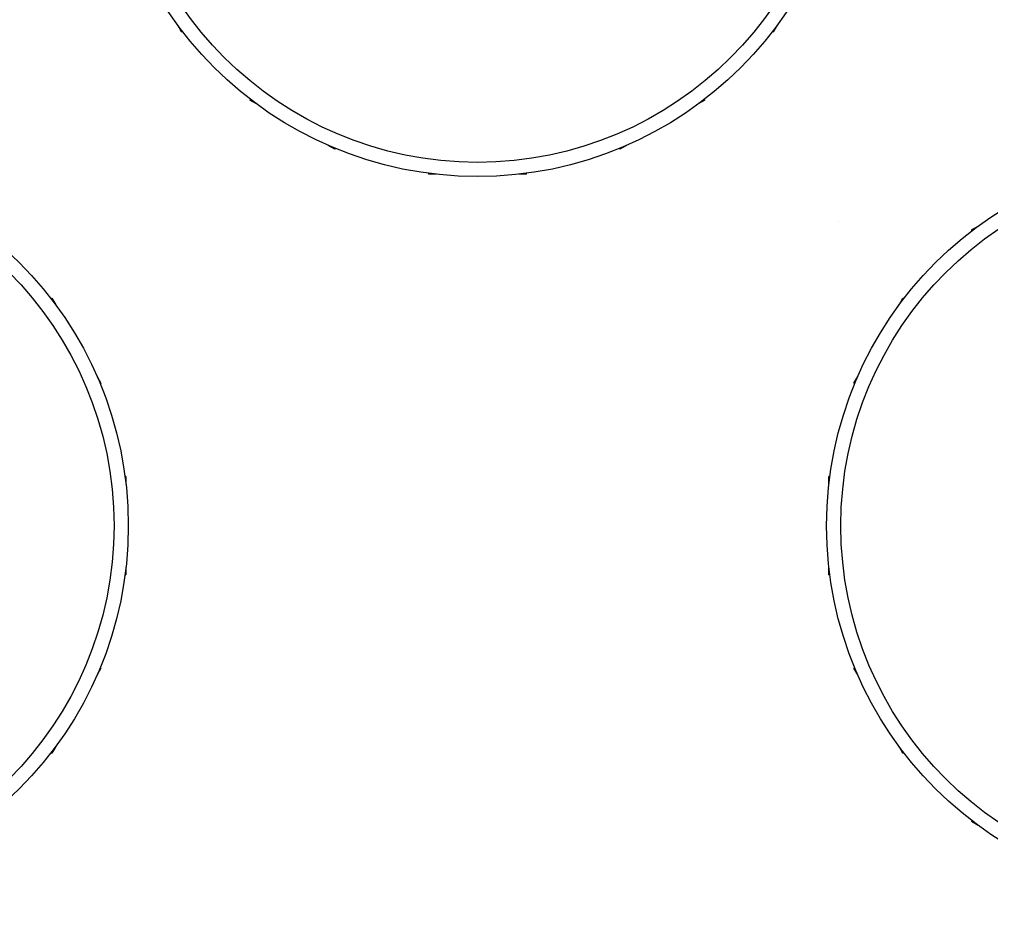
# Model space of a CAD drawing. Header units: inches. Extents: x 0.2 to 16.8, y 0.2 to 10.8.
# Drawn here: x 5.3176 to 5.7376, y 6.8018 to 7.195 of the extents above; entities that cross this region are included whole.
import ezdxf

# ---------------------------------------------------------------- set-up
doc = ezdxf.new("R2010")
doc.units = ezdxf.units.IN
doc.header["$MEASUREMENT"] = 0
doc.styles.add('SLDTEXTSTYLE0', font='TXT', dxfattribs={"width": 0.605})
doc.dimstyles.new('SLDDIMSTYLE0', dxfattribs={"dimtxt": 0.08, "dimasz": 0.1, "dimexe": 0, "dimexo": 0.0625, "dimgap": 0.02, "dimtad": 0, "dimtih": 1, "dimtoh": 1, "dimdec": 3, "dimzin": 12, "dimdsep": 46, "dimtxsty": 'SLDTEXTSTYLE0', "dimsah": 1, "dimcen": 0.09, "dimadec": 0, "dimazin": 0, "dimtfac": 1, "dimtdec": 3, "dimtofl": 0, "dimtmove": 0, "dimatfit": 3, "dimfxl": 1, "dimtolj": 1, "dimtzin": 12, "dimarcsym": 0})
doc.dimstyles.new('SLDDIMSTYLE2', dxfattribs={"dimtxt": 0.08, "dimasz": 0.1, "dimexe": 0, "dimexo": 0.0625, "dimgap": 0.02, "dimtad": 0, "dimtih": 1, "dimtoh": 1, "dimdec": 3, "dimzin": 4, "dimdsep": 46, "dimtxsty": 'SLDTEXTSTYLE0', "dimsah": 1, "dimcen": 0.09, "dimadec": 0, "dimazin": 0, "dimtfac": 1, "dimtdec": 3, "dimtofl": 0, "dimtmove": 0, "dimatfit": 3, "dimfxl": 1, "dimtolj": 1, "dimtzin": 12, "dimarcsym": 0})

# ---------------------------------------------------------------- blocks, each defined once
blk = doc.blocks.new('*D8')
at = {"color": 7, "linetype": 'Continuous', "lineweight": 0}
for p, q in [((2.73416, 7.072), (2.73416, 5.71527)), ((8.60916, 7.072), (8.60916, 5.71527)), ((5.44873, 5.89798), (5.44873, 5.77527)), ((5.44873, 5.89798), (5.50366, 5.89798)), ((5.8946, 5.89798), (5.83966, 5.89798)), ((5.8946, 5.89798), (5.8946, 5.77527)), ((2.73416, 5.77527), (5.34961, 5.77527)), ((5.44873, 5.77527), (5.50366, 5.77527)), ((5.8946, 5.77527), (5.83966, 5.77527)), ((8.60916, 5.77527), (5.99372, 5.77527))]:
    blk.add_line(p, q, dxfattribs=at)
for points in [[(2.73416, 5.77527), (2.83416, 5.74527), (2.83416, 5.80527)], [(8.60916, 5.77527), (8.50916, 5.80527), (8.50916, 5.74527)]]:
    blk.add_solid(points, dxfattribs=at)
at = {"color": 7, "linetype": 'Continuous', "lineweight": 0, "char_height": 0.08, "attachment_point": 1, "style": 'SLDTEXTSTYLE0'}
for s, insert in [('{149.23}', (5.50366, 5.8784)), ('{5.875}', (5.5342, 5.75569))]:
    blk.add_mtext(s, dxfattribs=dict(at, insert=insert))
blk = doc.blocks.new('*D9')
at = {"color": 7, "linetype": 'Continuous', "lineweight": 0}
for p, q in [((3.04666, 7.072), (3.04666, 6.06259)), ((8.29666, 6.88464), (8.29666, 6.06259)), ((5.44873, 6.2453), (5.44873, 6.12259)), ((5.44873, 6.2453), (5.50366, 6.2453)), ((5.8946, 6.2453), (5.83966, 6.2453)), ((5.8946, 6.2453), (5.8946, 6.12259)), ((3.04666, 6.12259), (5.34961, 6.12259)), ((5.44873, 6.12259), (5.50366, 6.12259)), ((5.8946, 6.12259), (5.83966, 6.12259)), ((8.29666, 6.12259), (5.99372, 6.12259))]:
    blk.add_line(p, q, dxfattribs=at)
for points in [[(3.04666, 6.12259), (3.14666, 6.09259), (3.14666, 6.15259)], [(8.29666, 6.12259), (8.19666, 6.15259), (8.19666, 6.09259)]]:
    blk.add_solid(points, dxfattribs=at)
at = {"color": 7, "linetype": 'Continuous', "lineweight": 0, "char_height": 0.08, "attachment_point": 1, "style": 'SLDTEXTSTYLE0'}
for s, insert in [('{133.35}', (5.50366, 6.22572)), ('{5.250}', (5.5342, 6.10301))]:
    blk.add_mtext(s, dxfattribs=dict(at, insert=insert))
blk = doc.blocks.new('*D10')
at = {"color": 7, "linetype": 'Continuous', "lineweight": 0}
for p, q in [((5.44873, 8.52846), (5.44873, 8.40575)), ((5.44873, 8.52846), (5.50366, 8.52846)), ((5.8946, 8.52846), (5.83966, 8.52846)), ((5.8946, 8.52846), (5.8946, 8.40575)), ((3.63666, 7.192), (3.63666, 8.46575)), ((7.70666, 7.192), (7.70666, 8.46575)), ((3.63666, 8.40575), (5.34961, 8.40575)), ((5.44873, 8.40575), (5.50366, 8.40575)), ((5.8946, 8.40575), (5.83966, 8.40575)), ((7.70666, 8.40575), (5.99372, 8.40575))]:
    blk.add_line(p, q, dxfattribs=at)
for points in [[(3.63666, 8.40575), (3.73666, 8.37575), (3.73666, 8.43575)], [(7.70666, 8.40575), (7.60666, 8.43575), (7.60666, 8.37575)]]:
    blk.add_solid(points, dxfattribs=at)
at = {"color": 7, "linetype": 'Continuous', "lineweight": 0, "char_height": 0.08, "attachment_point": 1, "style": 'SLDTEXTSTYLE0'}
for s, insert in [('{103.38}', (5.50366, 8.50888)), ('{4.070}', (5.5342, 8.38617))]:
    blk.add_mtext(s, dxfattribs=dict(at, insert=insert))

msp = doc.modelspace()

# ---------------------------------------------------------------- linework, layer by layer
at = {"color": 7, "linetype": 'Continuous', "lineweight": 15}
for p, q in [((5.3877, 7.18963), (5.38606, 7.19249)), ((5.64527, 7.19249), (5.64362, 7.18963)), ((5.3877, 7.18963), (5.38806, 7.18982)), ((5.64326, 7.18982), (5.64362, 7.18963)), ((5.41748, 7.1604), (5.41729, 7.16005)), ((5.42015, 7.1584), (5.41729, 7.16005)), ((5.61403, 7.16005), (5.61118, 7.1584)), ((5.61403, 7.16005), (5.61384, 7.1604)), ((5.45403, 7.13883), (5.45118, 7.14048)), ((5.58015, 7.14048), (5.57729, 7.13883)), ((5.45403, 7.13883), (5.45425, 7.13918)), ((5.57708, 7.13918), (5.57729, 7.13883)), ((5.49443, 7.12841), (5.49445, 7.128)), ((5.49775, 7.128), (5.49445, 7.128)), ((5.53688, 7.128), (5.53358, 7.128)), ((5.53688, 7.128), (5.53689, 7.12841)), ((5.72929, 7.10396), (5.73215, 7.10561)), ((5.72929, 7.10396), (5.72948, 7.1036)), ((5.33162, 7.07437), (5.33126, 7.07418)), ((5.33162, 7.07437), (5.33327, 7.07152)), ((5.69806, 7.07152), (5.6997, 7.07437)), ((5.70006, 7.07418), (5.6997, 7.07437)), ((5.35118, 7.04049), (5.35283, 7.03763)), ((5.67849, 7.03763), (5.68014, 7.04049)), ((5.35249, 7.03742), (5.35283, 7.03763)), ((5.67849, 7.03763), (5.67884, 7.03742)), ((5.36366, 6.99722), (5.36326, 6.99723)), ((5.36366, 6.99722), (5.36366, 6.99392)), ((5.66807, 6.99723), (5.66766, 6.99722)), ((5.66766, 6.99392), (5.66766, 6.99722)), ((5.36366, 6.95809), (5.36366, 6.95479)), ((5.66766, 6.95479), (5.66766, 6.95809)), ((5.36326, 6.95478), (5.36366, 6.95479)), ((5.66766, 6.95479), (5.66807, 6.95478)), ((5.35283, 6.91437), (5.35118, 6.91152)), ((5.35283, 6.91437), (5.35249, 6.91459)), ((5.67884, 6.91459), (5.67849, 6.91437)), ((5.68014, 6.91152), (5.67849, 6.91437)), ((5.33327, 6.88049), (5.33162, 6.87763)), ((5.6997, 6.87763), (5.69806, 6.88049)), ((5.33126, 6.87782), (5.33162, 6.87763)), ((5.6997, 6.87763), (5.70006, 6.87782)), ((5.72948, 6.8484), (5.72929, 6.84805)), ((5.73215, 6.8464), (5.72929, 6.84805))]:
    msp.add_line(p, q, dxfattribs=at)
for centre in [(5.51566, 7.288), (5.20366, 6.976), (5.82766, 6.976)]:
    msp.add_circle(centre, 0.161, dxfattribs=at)
at = {"color": 7, "linetype": 'Continuous', "lineweight": 0}
for centre in [(5.51566, 7.288), (5.20366, 6.976), (5.82766, 6.976)]:
    msp.add_circle(centre, 0.15485, dxfattribs=at)
at = {"color": 7, "linetype": 'Continuous', "lineweight": 15}
msp.add_open_spline([(5.67166, 7.10746), (5.67166, 7.10746), (5.67166, 7.10746), (5.67166, 7.10746)], degree=3, dxfattribs=at)
for points, knots in [([(5.67166, 7.10746), (5.67166, 7.10746), (5.67166, 7.10746), (5.67166, 7.10746), (5.67166, 7.10746), (5.67166, 7.10746), (5.67166, 7.10746), (5.67166, 7.10746), (5.67166, 7.10746), (5.67166, 7.10746), (5.67166, 7.10746)], [0, 0, 0, 0, 0.127883, 0.252157, 0.376787, 0.502926, 0.628342, 0.751132, 0.874457, 1, 1, 1, 1]), ([(5.67166, 7.10746), (5.67166, 7.10746), (5.67166, 7.10746), (5.67166, 7.10746), (5.67166, 7.10746), (5.67166, 7.10746), (5.67166, 7.10746), (5.67166, 7.10746), (5.67166, 7.10746), (5.67166, 7.10746), (5.67166, 7.10746), (5.67166, 7.10746), (5.67166, 7.10746), (5.67166, 7.10746), (5.67166, 7.10746), (5.67166, 7.10746), (5.67166, 7.10746), (5.67166, 7.10746), (5.67166, 7.10746), (5.67166, 7.10746), (5.67166, 7.10746), (5.67166, 7.10746), (5.67166, 7.10746)], [0, 0, 0, 0, 0.054831, 0.105884, 0.153553, 0.197457, 0.237653, 0.274456, 0.307946, 0.337788, 0.393117, 0.446926, 0.500064, 0.552657, 0.605522, 0.658748, 0.713023, 0.769236, 0.826057, 0.882736, 0.940135, 1, 1, 1, 1]), ([(5.67166, 7.10746), (5.67166, 7.10746), (5.67166, 7.10746), (5.67166, 7.10746), (5.67166, 7.10746), (5.67166, 7.10746), (5.67166, 7.10746), (5.67166, 7.10746), (5.67166, 7.10746), (5.67166, 7.10746), (5.67166, 7.10746), (5.67166, 7.10746), (5.67166, 7.10746)], [0, 0, 0, 0, 0.0661945, 0.1293624, 0.1907948, 0.2505245, 0.3087825, 0.3666452, 0.4237216, 0.4819105, 0.5400445, 0.5694228, 0.5694228, 0.5694228, 0.5694228]), ([(5.67166, 7.10746), (5.67166, 7.10746), (5.67166, 7.10746), (5.67166, 7.10746), (5.67166, 7.10746), (5.67166, 7.10746), (5.67166, 7.10746), (5.67166, 7.10746), (5.67166, 7.10746), (5.67166, 7.10746), (5.67166, 7.10746), (5.67166, 7.10746), (5.67166, 7.10746), (5.67166, 7.10746), (5.67166, 7.10746), (5.67166, 7.10746), (5.67166, 7.10746), (5.67166, 7.10746), (5.67166, 7.10746), (5.67166, 7.10746), (5.67166, 7.10746), (5.67166, 7.10746), (5.67166, 7.10746), (5.67166, 7.10746), (5.67166, 7.10746), (5.67166, 7.10746), (5.67166, 7.10746)], [0, 0, 0, 0, 0.069826, 0.134568, 0.194655, 0.249727, 0.300289, 0.346032, 0.387438, 0.424316, 0.459073, 0.493245, 0.527114, 0.561039, 0.595222, 0.629875, 0.664986, 0.701286, 0.737968, 0.774262, 0.810851, 0.84727, 0.884509, 0.92231, 0.960504, 1, 1, 1, 1]), ([(5.67166, 7.10746), (5.67166, 7.10746), (5.67166, 7.10746), (5.67166, 7.10746), (5.67166, 7.10746), (5.67166, 7.10746), (5.67166, 7.10746), (5.67166, 7.10746), (5.67166, 7.10746), (5.67166, 7.10746), (5.67166, 7.10746), (5.67166, 7.10746), (5.67166, 7.10746), (5.67166, 7.10746), (5.67166, 7.10746), (5.67166, 7.10746), (5.67166, 7.10746), (5.67166, 7.10746), (5.67166, 7.10746)], [0, 0, 0, 0, 0.056697, 0.112529, 0.168226, 0.224454, 0.280939, 0.338491, 0.39746, 0.458575, 0.520431, 0.582933, 0.646632, 0.712214, 0.779824, 0.850066, 0.923377, 1, 1, 1, 1]), ([(5.67166, 7.10746), (5.67166, 7.10746), (5.67166, 7.10746), (5.67166, 7.10746), (5.67166, 7.10746), (5.67166, 7.10746), (5.67166, 7.10746), (5.67166, 7.10746), (5.67166, 7.10746), (5.67166, 7.10746), (5.67166, 7.10746)], [0, 0, 0, 0, 0.182561, 0.349169, 0.498162, 0.631255, 0.747721, 0.848429, 0.931835, 1, 1, 1, 1]), ([(5.67166, 7.10746), (5.67166, 7.10746), (5.67166, 7.10746), (5.67166, 7.10746), (5.67166, 7.10746), (5.67166, 7.10746), (5.67166, 7.10746), (5.67166, 7.10746), (5.67166, 7.10746), (5.67166, 7.10746), (5.67166, 7.10746), (5.67166, 7.10746), (5.67166, 7.10746), (5.67166, 7.10746), (5.67166, 7.10746), (5.67166, 7.10746), (5.67166, 7.10746), (5.67166, 7.10746), (5.67166, 7.10746)], [0, 0, 0, 0, 0.056697, 0.112529, 0.168226, 0.224454, 0.280939, 0.338491, 0.39746, 0.458575, 0.520431, 0.582933, 0.646632, 0.712214, 0.779824, 0.850066, 0.923377, 1, 1, 1, 1]), ([(5.67166, 7.10746), (5.67166, 7.10746), (5.67166, 7.10746), (5.67166, 7.10746), (5.67166, 7.10746), (5.67166, 7.10746), (5.67166, 7.10746), (5.67166, 7.10746), (5.67166, 7.10746), (5.67166, 7.10746), (5.67166, 7.10746)], [0, 0, 0, 0, 0.182561, 0.349169, 0.498162, 0.631255, 0.747721, 0.848429, 0.931835, 1, 1, 1, 1]), ([(5.67166, 7.10746), (5.67166, 7.10746), (5.67166, 7.10746), (5.67166, 7.10746), (5.67166, 7.10746), (5.67166, 7.10746), (5.67166, 7.10746), (5.67166, 7.10746), (5.67166, 7.10746), (5.67166, 7.10746), (5.67166, 7.10746)], [0, 0, 0, 0, 0.115824, 0.23411, 0.354106, 0.476628, 0.602521, 0.731466, 0.863531, 1, 1, 1, 1]), ([(5.67166, 7.10746), (5.67166, 7.10746), (5.67166, 7.10746), (5.67166, 7.10746), (5.67166, 7.10746), (5.67166, 7.10746), (5.67166, 7.10746), (5.67166, 7.10746), (5.67166, 7.10746), (5.67166, 7.10746), (5.67166, 7.10746)], [0, 0, 0, 0, 0.1289215, 0.2563267, 0.3846448, 0.5135891, 0.6409605, 0.7639209, 0.8831008, 1, 1, 1, 1]), ([(5.67166, 7.10746), (5.67166, 7.10746), (5.67166, 7.10746), (5.67166, 7.10746), (5.67166, 7.10746), (5.67166, 7.10746), (5.67166, 7.10746), (5.67166, 7.10746), (5.67166, 7.10746), (5.67166, 7.10746), (5.67166, 7.10746), (5.67166, 7.10746), (5.67166, 7.10746), (5.67166, 7.10746), (5.67166, 7.10746), (5.67166, 7.10746), (5.67166, 7.10746), (5.67166, 7.10746), (5.67166, 7.10746)], [0, 0, 0, 0, 0.065702, 0.129415, 0.191523, 0.252186, 0.31235, 0.372124, 0.433096, 0.493819, 0.554747, 0.61575, 0.676633, 0.738217, 0.801142, 0.865493, 0.931257, 1, 1, 1, 1]), ([(5.67166, 7.10746), (5.67166, 7.10746), (5.67166, 7.10746), (5.67166, 7.10746), (5.67166, 7.10746), (5.67166, 7.10746), (5.67166, 7.10746), (5.67166, 7.10746), (5.67166, 7.10746), (5.67166, 7.10746), (5.67166, 7.10746)], [0, 0, 0, 0, 0.110662, 0.223923, 0.340367, 0.461367, 0.587913, 0.71931, 0.855956, 1, 1, 1, 1]), ([(5.67166, 7.10746), (5.67166, 7.10746), (5.67166, 7.10746), (5.67166, 7.10746), (5.67166, 7.10746), (5.67166, 7.10746), (5.67166, 7.10746), (5.67166, 7.10746), (5.67166, 7.10746), (5.67166, 7.10746), (5.67166, 7.10746)], [0, 0, 0, 0, 0.1373138, 0.2692219, 0.3962221, 0.5191403, 0.6401116, 0.7596244, 0.8789921, 1, 1, 1, 1]), ([(5.67166, 7.10746), (5.67166, 7.10746), (5.67166, 7.10746), (5.67166, 7.10746), (5.67166, 7.10746), (5.67166, 7.10746), (5.67166, 7.10746), (5.67166, 7.10746), (5.67166, 7.10746), (5.67166, 7.10746), (5.67166, 7.10746), (5.67166, 7.10746), (5.67166, 7.10746), (5.67166, 7.10746), (5.67166, 7.10746), (5.67166, 7.10746), (5.67166, 7.10746), (5.67166, 7.10746), (5.67166, 7.10746), (5.67166, 7.10746), (5.67166, 7.10746), (5.67166, 7.10746), (5.67166, 7.10746)], [0, 0, 0, 0, 0.0372762, 0.073881, 0.1103545, 0.1467233, 0.1828966, 0.2192174, 0.2559337, 0.2930575, 0.3682688, 0.4447365, 0.5234468, 0.6049974, 0.6475046, 0.6917905, 0.7379614, 0.7861113, 0.8363227, 0.8886688, 0.9431989, 0.9610395, 0.9610395, 0.9610395, 0.9610395]), ([(5.67166, 7.10746), (5.67166, 7.10746), (5.67166, 7.10746), (5.67166, 7.10746), (5.67166, 7.10746), (5.67166, 7.10746), (5.67166, 7.10746), (5.67166, 7.10746), (5.67166, 7.10746), (5.67166, 7.10746), (5.67166, 7.10746)], [0, 0, 0, 0, 0.15747, 0.30663, 0.445395, 0.573987, 0.694437, 0.804898, 0.906812, 1, 1, 1, 1]), ([(5.67166, 7.10746), (5.67166, 7.10746), (5.67166, 7.10746), (5.67166, 7.10746), (5.67166, 7.10746), (5.67166, 7.10746), (5.67166, 7.10746), (5.67166, 7.10746), (5.67166, 7.10746), (5.67166, 7.10746), (5.67166, 7.10746), (5.67166, 7.10746), (5.67166, 7.10746), (5.67166, 7.10746), (5.67166, 7.10746), (5.67166, 7.10746), (5.67166, 7.10746), (5.67166, 7.10746), (5.67166, 7.10746)], [0, 0, 0, 0, 0.056697, 0.112529, 0.168226, 0.224454, 0.280939, 0.338491, 0.39746, 0.458575, 0.520431, 0.582933, 0.646632, 0.712214, 0.779824, 0.850066, 0.923377, 1, 1, 1, 1]), ([(5.67166, 7.10746), (5.67166, 7.10746), (5.67166, 7.10746), (5.67166, 7.10746), (5.67166, 7.10746), (5.67166, 7.10746), (5.67166, 7.10746), (5.67166, 7.10746), (5.67166, 7.10746), (5.67166, 7.10746), (5.67166, 7.10746)], [0, 0, 0, 0, 0.182561, 0.349169, 0.498162, 0.631255, 0.747721, 0.848429, 0.931835, 1, 1, 1, 1]), ([(5.67166, 7.10746), (5.67166, 7.10746), (5.67166, 7.10746), (5.67166, 7.10746), (5.67166, 7.10746), (5.67166, 7.10746), (5.67166, 7.10746)], [0, 0, 0, 0, 0.246345, 0.485261, 0.731951, 1, 1, 1, 1]), ([(5.67166, 7.10746), (5.67166, 7.10746), (5.67166, 7.10746), (5.67166, 7.10746), (5.67166, 7.10746), (5.67166, 7.10746), (5.67166, 7.10746)], [0, 0, 0, 0, 0.2594643, 0.5025018, 0.7448853, 1, 1, 1, 1]), ([(5.67166, 7.10746), (5.67166, 7.10746), (5.67166, 7.10746), (5.67166, 7.10746), (5.67166, 7.10746), (5.67166, 7.10746), (5.67166, 7.10746), (5.67166, 7.10746), (5.67166, 7.10746), (5.67166, 7.10746), (5.67166, 7.10746)], [0, 0, 0, 0, 0.148335, 0.288592, 0.421401, 0.547152, 0.666859, 0.782766, 0.892668, 1, 1, 1, 1]), ([(5.67166, 7.10746), (5.67166, 7.10746), (5.67166, 7.10746), (5.67166, 7.10746), (5.67166, 7.10746), (5.67166, 7.10746), (5.67166, 7.10746), (5.67166, 7.10746), (5.67166, 7.10746), (5.67166, 7.10746), (5.67166, 7.10746), (5.67166, 7.10746), (5.67166, 7.10746), (5.67166, 7.10746), (5.67166, 7.10746), (5.67166, 7.10746), (5.67166, 7.10746), (5.67166, 7.10746), (5.67166, 7.10746)], [0, 0, 0, 0, 0.071942, 0.140207, 0.204905, 0.264912, 0.322857, 0.378531, 0.431843, 0.484049, 0.536898, 0.59195, 0.649895, 0.711385, 0.777189, 0.846914, 0.920798, 1, 1, 1, 1]), ([(5.67166, 7.10746), (5.67166, 7.10746), (5.67166, 7.10746), (5.67166, 7.10746), (5.67166, 7.10746), (5.67166, 7.10746), (5.67166, 7.10746), (5.67166, 7.10746), (5.67166, 7.10746), (5.67166, 7.10746), (5.67166, 7.10746), (5.67166, 7.10746), (5.67166, 7.10746), (5.67166, 7.10746), (5.67166, 7.10746), (5.67166, 7.10746), (5.67166, 7.10746), (5.67166, 7.10746), (5.67166, 7.10746)], [0, 0, 0, 0, 0.08282, 0.161084, 0.23435, 0.303453, 0.368554, 0.430806, 0.490159, 0.547891, 0.604075, 0.659129, 0.713948, 0.768331, 0.823595, 0.880408, 0.93902, 1, 1, 1, 1]), ([(5.67166, 7.10746), (5.67166, 7.10746), (5.67166, 7.10746), (5.67166, 7.10746), (5.67166, 7.10746), (5.67166, 7.10746), (5.67166, 7.10746), (5.67166, 7.10746), (5.67166, 7.10746), (5.67166, 7.10746), (5.67166, 7.10746), (5.67166, 7.10746), (5.67166, 7.10746), (5.67166, 7.10746), (5.67166, 7.10746), (5.67166, 7.10746), (5.67166, 7.10746), (5.67166, 7.10746), (5.67166, 7.10746)], [0, 0, 0, 0, 0.073758, 0.146314, 0.219931, 0.295355, 0.333985, 0.372228, 0.410559, 0.449522, 0.48845, 0.5285, 0.569766, 0.611707, 0.699547, 0.793005, 0.892708, 1, 1, 1, 1]), ([(5.67166, 7.10746), (5.67166, 7.10746), (5.67166, 7.10746), (5.67166, 7.10746), (5.67166, 7.10746), (5.67166, 7.10746), (5.67166, 7.10746), (5.67166, 7.10746), (5.67166, 7.10746), (5.67166, 7.10746), (5.67166, 7.10746)], [0, 0, 0, 0, 0.1330537, 0.260864, 0.3848348, 0.5069411, 0.6275041, 0.7492136, 0.8726514, 1, 1, 1, 1]), ([(5.67166, 7.10746), (5.67166, 7.10746), (5.67166, 7.10746), (5.67166, 7.10746), (5.67166, 7.10746), (5.67166, 7.10746), (5.67166, 7.10746), (5.67166, 7.10746), (5.67166, 7.10746), (5.67166, 7.10746), (5.67166, 7.10746)], [0.077061, 0.077061, 0.077061, 0.077061, 0.1426262, 0.2800994, 0.4117976, 0.5381536, 0.6600017, 0.7770417, 0.8906369, 1, 1, 1, 1]), ([(5.67166, 7.10746), (5.67166, 7.10746), (5.67166, 7.10746), (5.67166, 7.10746), (5.67166, 7.10746), (5.67166, 7.10746), (5.67166, 7.10746), (5.67166, 7.10746), (5.67166, 7.10746), (5.67166, 7.10746), (5.67166, 7.10746), (5.67166, 7.10746), (5.67166, 7.10746), (5.67166, 7.10746), (5.67166, 7.10746), (5.67166, 7.10746), (5.67166, 7.10746), (5.67166, 7.10746), (5.67166, 7.10746)], [0, 0, 0, 0, 0.0665401, 0.1302198, 0.1913625, 0.2505963, 0.3086297, 0.3663313, 0.4240677, 0.4827232, 0.5418917, 0.6014161, 0.6616835, 0.7235043, 0.7879843, 0.8552084, 0.9256388, 0.9805433, 0.9805433, 0.9805433, 0.9805433]), ([(5.67166, 7.10746), (5.67166, 7.10746), (5.67166, 7.10746), (5.67166, 7.10746), (5.67166, 7.10746), (5.67166, 7.10746), (5.67166, 7.10746), (5.67166, 7.10746)], [0, 0, 0, 0, 0.1093655, 0.2105346, 0.305157, 0.3944518, 0.4491859, 0.4491859, 0.4491859, 0.4491859]), ([(5.67166, 7.10746), (5.67166, 7.10746), (5.67166, 7.10746), (5.67166, 7.10746), (5.67166, 7.10746), (5.67166, 7.10746), (5.67166, 7.10746), (5.67166, 7.10746)], [0, 0, 0, 0, 0.1093655, 0.2105346, 0.305157, 0.3944518, 0.4491859, 0.4491859, 0.4491859, 0.4491859]), ([(5.67166, 7.10746), (5.67166, 7.10746), (5.67166, 7.10746), (5.67166, 7.10746), (5.67166, 7.10746), (5.67166, 7.10746), (5.67166, 7.10746), (5.67166, 7.10746)], [0, 0, 0, 0, 0.1093655, 0.2105346, 0.305157, 0.3944518, 0.4491859, 0.4491859, 0.4491859, 0.4491859]), ([(5.67166, 7.10746), (5.67166, 7.10746), (5.67166, 7.10746), (5.67166, 7.10746), (5.67166, 7.10746), (5.67166, 7.10746), (5.67166, 7.10746), (5.67166, 7.10746), (5.67166, 7.10746), (5.67166, 7.10746), (5.67166, 7.10746), (5.67166, 7.10746), (5.67166, 7.10746), (5.67166, 7.10746), (5.67166, 7.10746), (5.67166, 7.10746), (5.67166, 7.10746), (5.67166, 7.10746), (5.67166, 7.10746)], [0, 0, 0, 0, 0.0586371, 0.1144421, 0.1690482, 0.2219953, 0.2747684, 0.3268889, 0.380477, 0.4349208, 0.4912567, 0.5503905, 0.6127624, 0.67972, 0.7510745, 0.8281288, 0.9112525, 0.9966601, 0.9966601, 0.9966601, 0.9966601]), ([(5.67166, 7.10746), (5.67166, 7.10746), (5.67166, 7.10746), (5.67166, 7.10746), (5.67166, 7.10746), (5.67166, 7.10746), (5.67166, 7.10746), (5.67166, 7.10746), (5.67166, 7.10746), (5.67166, 7.10746), (5.67166, 7.10746), (5.67166, 7.10746), (5.67166, 7.10746), (5.67166, 7.10746), (5.67166, 7.10746), (5.67166, 7.10746), (5.67166, 7.10746), (5.67166, 7.10746), (5.67166, 7.10746)], [0.0207186, 0.0207186, 0.0207186, 0.0207186, 0.0757905, 0.1478535, 0.2160626, 0.2815137, 0.3441473, 0.4050398, 0.4648719, 0.5240791, 0.582725, 0.6403617, 0.6973288, 0.7546842, 0.8131131, 0.8730146, 0.9351954, 1, 1, 1, 1]), ([(5.67166, 7.10746), (5.67166, 7.10746), (5.67166, 7.10746), (5.67166, 7.10746), (5.67166, 7.10746)], [0.8442851, 0.8442851, 0.8442851, 0.8442851, 0.9084546, 1, 1, 1, 1]), ([(5.67166, 7.10746), (5.67166, 7.10746), (5.67166, 7.10746), (5.67166, 7.10746), (5.67166, 7.10746), (5.67166, 7.10746), (5.67166, 7.10746), (5.67166, 7.10746), (5.67166, 7.10746), (5.67166, 7.10746), (5.67166, 7.10746), (5.67166, 7.10746), (5.67166, 7.10746), (5.67166, 7.10746), (5.67166, 7.10746), (5.67166, 7.10746), (5.67166, 7.10746), (5.67166, 7.10746), (5.67166, 7.10746), (5.67166, 7.10746), (5.67166, 7.10746)], [0, 0, 0, 0, 0.0182813, 0.0408511, 0.0674199, 0.0982357, 0.1333897, 0.1727609, 0.2168975, 0.2652318, 0.3143558, 0.3603952, 0.4033003, 0.4431725, 0.4802165, 0.5139523, 0.5449263, 0.5730582, 0.6253711, 0.6663908, 0.6663908, 0.6663908, 0.6663908]), ([(5.67166, 7.10746), (5.67166, 7.10746), (5.67166, 7.10746), (5.67166, 7.10746), (5.67166, 7.10746), (5.67166, 7.10746)], [0, 0, 0, 0, 0.0670407, 0.1325568, 0.1451833, 0.1451833, 0.1451833, 0.1451833]), ([(5.67166, 7.10746), (5.67166, 7.10746), (5.67166, 7.10746), (5.67166, 7.10746), (5.67166, 7.10746), (5.67166, 7.10746), (5.67166, 7.10746), (5.67166, 7.10746), (5.67166, 7.10746), (5.67166, 7.10746), (5.67166, 7.10746)], [0, 0, 0, 0, 0.054243, 0.12824, 0.222081, 0.336875, 0.472602, 0.628175, 0.803608, 1, 1, 1, 1]), ([(5.67166, 7.10746), (5.67166, 7.10746), (5.67166, 7.10746), (5.67166, 7.10746), (5.67166, 7.10746), (5.67166, 7.10746), (5.67166, 7.10746), (5.67166, 7.10746), (5.67166, 7.10746), (5.67166, 7.10746), (5.67166, 7.10746)], [0, 0, 0, 0, 0.13053, 0.250586, 0.366014, 0.479792, 0.596199, 0.718553, 0.852079, 1, 1, 1, 1]), ([(5.67166, 7.10746), (5.67166, 7.10746), (5.67166, 7.10746), (5.67166, 7.10746), (5.67166, 7.10746), (5.67166, 7.10746), (5.67166, 7.10746), (5.67166, 7.10746), (5.67166, 7.10746), (5.67166, 7.10746), (5.67166, 7.10746)], [0, 0, 0, 0, 0.14526, 0.279181, 0.403147, 0.522445, 0.638838, 0.753413, 0.872034, 1, 1, 1, 1]), ([(5.67166, 7.10746), (5.67166, 7.10746), (5.67166, 7.10746), (5.67166, 7.10746), (5.67166, 7.10746), (5.67166, 7.10746), (5.67166, 7.10746), (5.67166, 7.10746), (5.67166, 7.10746), (5.67166, 7.10746), (5.67166, 7.10746)], [0, 0, 0, 0, 0.19106, 0.363929, 0.517302, 0.652498, 0.76824, 0.864499, 0.941282, 1, 1, 1, 1]), ([(5.67166, 7.10746), (5.67166, 7.10746), (5.67166, 7.10746), (5.67166, 7.10746), (5.67166, 7.10746), (5.67166, 7.10746), (5.67166, 7.10746), (5.67166, 7.10746), (5.67166, 7.10746), (5.67166, 7.10746), (5.67166, 7.10746)], [0, 0, 0, 0, 0.052659, 0.124813, 0.21921, 0.333205, 0.469464, 0.625352, 0.802199, 1, 1, 1, 1]), ([(5.67166, 7.10746), (5.67166, 7.10746), (5.67166, 7.10746), (5.67166, 7.10746), (5.67166, 7.10746), (5.67166, 7.10746), (5.67166, 7.10746), (5.67166, 7.10746), (5.67166, 7.10746), (5.67166, 7.10746), (5.67166, 7.10746)], [0, 0, 0, 0, 0.1328722, 0.2563556, 0.3727875, 0.4886712, 0.6070022, 0.7288903, 0.8583177, 1, 1, 1, 1]), ([(5.67166, 7.10746), (5.67166, 7.10746), (5.67166, 7.10746), (5.67166, 7.10746), (5.67166, 7.10746), (5.67166, 7.10746), (5.67166, 7.10746), (5.67166, 7.10746), (5.67166, 7.10746), (5.67166, 7.10746), (5.67166, 7.10746), (5.67166, 7.10746), (5.67166, 7.10746), (5.67166, 7.10746), (5.67166, 7.10746), (5.67166, 7.10746), (5.67166, 7.10746), (5.67166, 7.10746), (5.67166, 7.10746)], [0, 0, 0, 0, 0.106122, 0.20218, 0.287584, 0.36299, 0.427194, 0.481468, 0.525327, 0.559548, 0.615694, 0.669595, 0.72182, 0.77391, 0.827085, 0.881359, 0.938795, 1, 1, 1, 1]), ([(5.67166, 7.10746), (5.67166, 7.10746), (5.67166, 7.10746), (5.67166, 7.10746), (5.67166, 7.10746), (5.67166, 7.10746), (5.67166, 7.10746), (5.67166, 7.10746), (5.67166, 7.10746), (5.67166, 7.10746), (5.67166, 7.10746)], [0, 0, 0, 0, 0.070575, 0.156655, 0.258348, 0.375719, 0.50881, 0.656332, 0.820925, 1, 1, 1, 1]), ([(5.67166, 7.10746), (5.67166, 7.10746), (5.67166, 7.10746), (5.67166, 7.10746), (5.67166, 7.10746), (5.67166, 7.10746), (5.67166, 7.10746), (5.67166, 7.10746), (5.67166, 7.10746), (5.67166, 7.10746), (5.67166, 7.10746)], [0, 0, 0, 0, 0.135738, 0.263178, 0.386088, 0.508621, 0.630649, 0.751346, 0.87353, 1, 1, 1, 1]), ([(5.67166, 7.10746), (5.67166, 7.10746), (5.67166, 7.10746), (5.67166, 7.10746), (5.67166, 7.10746), (5.67166, 7.10746), (5.67166, 7.10746), (5.67166, 7.10746), (5.67166, 7.10746), (5.67166, 7.10746), (5.67166, 7.10746), (5.67166, 7.10746), (5.67166, 7.10746), (5.67166, 7.10746), (5.67166, 7.10746), (5.67166, 7.10746), (5.67166, 7.10746), (5.67166, 7.10746), (5.67166, 7.10746)], [0, 0, 0, 0, 0.088232, 0.168798, 0.24231, 0.307664, 0.366127, 0.416554, 0.460228, 0.496932, 0.561825, 0.624234, 0.685457, 0.746955, 0.809017, 0.870492, 0.934141, 1, 1, 1, 1]), ([(5.67166, 7.10746), (5.67166, 7.10746), (5.67166, 7.10746), (5.67166, 7.10746), (5.67166, 7.10746), (5.67166, 7.10746), (5.67166, 7.10746), (5.67166, 7.10746), (5.67166, 7.10746), (5.67166, 7.10746), (5.67166, 7.10746)], [0, 0, 0, 0, 0.070575, 0.156655, 0.258348, 0.375719, 0.50881, 0.656332, 0.820925, 1, 1, 1, 1]), ([(5.67166, 7.10746), (5.67166, 7.10746), (5.67166, 7.10746), (5.67166, 7.10746), (5.67166, 7.10746), (5.67166, 7.10746), (5.67166, 7.10746), (5.67166, 7.10746), (5.67166, 7.10746), (5.67166, 7.10746), (5.67166, 7.10746)], [0, 0, 0, 0, 0.1357381, 0.2631782, 0.3860881, 0.5086212, 0.6306485, 0.7513462, 0.87353, 1, 1, 1, 1]), ([(5.67166, 7.10746), (5.67166, 7.10746), (5.67166, 7.10746), (5.67166, 7.10746), (5.67166, 7.10746), (5.67166, 7.10746), (5.67166, 7.10746), (5.67166, 7.10746), (5.67166, 7.10746), (5.67166, 7.10746), (5.67166, 7.10746), (5.67166, 7.10746), (5.67166, 7.10746), (5.67166, 7.10746), (5.67166, 7.10746), (5.67166, 7.10746), (5.67166, 7.10746), (5.67166, 7.10746), (5.67166, 7.10746)], [0, 0, 0, 0, 0.088232, 0.168798, 0.24231, 0.307664, 0.366127, 0.416554, 0.460228, 0.496932, 0.561825, 0.624234, 0.685457, 0.746955, 0.809017, 0.870492, 0.934141, 1, 1, 1, 1]), ([(5.67166, 7.10746), (5.67166, 7.10746), (5.67166, 7.10746), (5.67166, 7.10746), (5.67166, 7.10746), (5.67166, 7.10746), (5.67166, 7.10746), (5.67166, 7.10746), (5.67166, 7.10746), (5.67166, 7.10746), (5.67166, 7.10746)], [0, 0, 0, 0, 0.0705754, 0.1566555, 0.2583483, 0.375719, 0.5088095, 0.6563323, 0.8209246, 1, 1, 1, 1]), ([(5.67166, 7.10746), (5.67166, 7.10746), (5.67166, 7.10746), (5.67166, 7.10746), (5.67166, 7.10746), (5.67166, 7.10746), (5.67166, 7.10746), (5.67166, 7.10746), (5.67166, 7.10746), (5.67166, 7.10746), (5.67166, 7.10746)], [0, 0, 0, 0, 0.135738, 0.263178, 0.386088, 0.508621, 0.630649, 0.751346, 0.87353, 1, 1, 1, 1]), ([(5.67166, 7.10746), (5.67166, 7.10746), (5.67166, 7.10746), (5.67166, 7.10746), (5.67166, 7.10746), (5.67166, 7.10746), (5.67166, 7.10746), (5.67166, 7.10746), (5.67166, 7.10746), (5.67166, 7.10746), (5.67166, 7.10746), (5.67166, 7.10746), (5.67166, 7.10746), (5.67166, 7.10746), (5.67166, 7.10746), (5.67166, 7.10746), (5.67166, 7.10746), (5.67166, 7.10746), (5.67166, 7.10746)], [0, 0, 0, 0, 0.088232, 0.168798, 0.24231, 0.307664, 0.366127, 0.416554, 0.460228, 0.496932, 0.561825, 0.624234, 0.685457, 0.746955, 0.809017, 0.870492, 0.934141, 1, 1, 1, 1]), ([(5.67166, 7.10746), (5.67166, 7.10746), (5.67166, 7.10746), (5.67166, 7.10746), (5.67166, 7.10746), (5.67166, 7.10746), (5.67166, 7.10746), (5.67166, 7.10746), (5.67166, 7.10746), (5.67166, 7.10746), (5.67166, 7.10746), (5.67166, 7.10746), (5.67166, 7.10746), (5.67166, 7.10746), (5.67166, 7.10746), (5.67166, 7.10746), (5.67166, 7.10746), (5.67166, 7.10746), (5.67166, 7.10746), (5.67166, 7.10746), (5.67166, 7.10746)], [0, 0, 0, 0, 0.0184377, 0.0410053, 0.0674594, 0.0982722, 0.1335096, 0.1728771, 0.2169386, 0.2652683, 0.3143876, 0.3604226, 0.4033237, 0.4431921, 0.4802325, 0.5139651, 0.5449362, 0.5730654, 0.6253734, 0.6663924, 0.6663924, 0.6663924, 0.6663924]), ([(5.67166, 7.10746), (5.67166, 7.10746), (5.67166, 7.10746), (5.67166, 7.10746), (5.67166, 7.10746), (5.67166, 7.10746), (5.67166, 7.10746)], [0, 0, 0, 0, 0.246345, 0.485261, 0.731951, 1, 1, 1, 1]), ([(5.67166, 7.10746), (5.67166, 7.10746), (5.67166, 7.10746), (5.67166, 7.10746), (5.67166, 7.10746), (5.67166, 7.10746), (5.67166, 7.10746)], [0, 0, 0, 0, 0.259464, 0.502502, 0.744885, 1, 1, 1, 1]), ([(5.67166, 7.10746), (5.67166, 7.10746), (5.67166, 7.10746), (5.67166, 7.10746), (5.67166, 7.10746), (5.67166, 7.10746), (5.67166, 7.10746), (5.67166, 7.10746), (5.67166, 7.10746), (5.67166, 7.10746), (5.67166, 7.10746)], [0, 0, 0, 0, 0.148335, 0.288592, 0.421401, 0.547152, 0.666859, 0.782766, 0.892668, 1, 1, 1, 1]), ([(5.67166, 7.10746), (5.67166, 7.10746), (5.67166, 7.10746), (5.67166, 7.10746), (5.67166, 7.10746), (5.67166, 7.10746), (5.67166, 7.10746), (5.67166, 7.10746), (5.67166, 7.10746), (5.67166, 7.10746), (5.67166, 7.10746), (5.67166, 7.10746), (5.67166, 7.10746), (5.67166, 7.10746), (5.67166, 7.10746), (5.67166, 7.10746), (5.67166, 7.10746), (5.67166, 7.10746), (5.67166, 7.10746)], [0, 0, 0, 0, 0.07191, 0.140144, 0.204813, 0.264794, 0.32301, 0.378021, 0.431309, 0.484012, 0.537035, 0.592435, 0.650051, 0.711513, 0.777288, 0.846983, 0.920834, 1, 1, 1, 1]), ([(5.67166, 7.10746), (5.67166, 7.10746), (5.67166, 7.10746), (5.67166, 7.10746), (5.67166, 7.10746), (5.67166, 7.10746), (5.67166, 7.10746), (5.67166, 7.10746), (5.67166, 7.10746), (5.67166, 7.10746), (5.67166, 7.10746), (5.67166, 7.10746), (5.67166, 7.10746), (5.67166, 7.10746), (5.67166, 7.10746), (5.67166, 7.10746), (5.67166, 7.10746), (5.67166, 7.10746), (5.67166, 7.10746)], [0, 0, 0, 0, 0.082821, 0.161085, 0.234352, 0.303094, 0.368548, 0.430801, 0.490155, 0.547887, 0.604071, 0.659126, 0.713946, 0.768328, 0.823593, 0.880407, 0.939019, 1, 1, 1, 1]), ([(5.67166, 7.10746), (5.67166, 7.10746), (5.67166, 7.10746), (5.67166, 7.10746), (5.67166, 7.10746), (5.67166, 7.10746), (5.67166, 7.10746), (5.67166, 7.10746), (5.67166, 7.10746), (5.67166, 7.10746), (5.67166, 7.10746), (5.67166, 7.10746), (5.67166, 7.10746), (5.67166, 7.10746), (5.67166, 7.10746), (5.67166, 7.10746), (5.67166, 7.10746), (5.67166, 7.10746), (5.67166, 7.10746)], [0, 0, 0, 0, 0.073372, 0.146322, 0.219577, 0.295356, 0.33399, 0.372238, 0.410847, 0.449518, 0.488765, 0.528819, 0.569745, 0.61205, 0.699899, 0.792982, 0.892696, 1, 1, 1, 1]), ([(5.67166, 7.10746), (5.67166, 7.10746), (5.67166, 7.10746), (5.67166, 7.10746), (5.67166, 7.10746), (5.67166, 7.10746), (5.67166, 7.10746), (5.67166, 7.10746), (5.67166, 7.10746), (5.67166, 7.10746), (5.67166, 7.10746)], [0, 0, 0, 0, 0.133054, 0.260864, 0.384835, 0.506941, 0.627504, 0.749214, 0.872651, 1, 1, 1, 1]), ([(5.67166, 7.10746), (5.67166, 7.10746), (5.67166, 7.10746), (5.67166, 7.10746), (5.67166, 7.10746)], [0.8443252, 0.8443252, 0.8443252, 0.8443252, 0.9084583, 1, 1, 1, 1]), ([(5.67166, 7.10746), (5.67166, 7.10746), (5.67166, 7.10746), (5.67166, 7.10746), (5.67166, 7.10746), (5.67166, 7.10746), (5.67166, 7.10746), (5.67166, 7.10746), (5.67166, 7.10746), (5.67166, 7.10746), (5.67166, 7.10746), (5.67166, 7.10746), (5.67166, 7.10746), (5.67166, 7.10746), (5.67166, 7.10746), (5.67166, 7.10746), (5.67166, 7.10746), (5.67166, 7.10746), (5.67166, 7.10746), (5.67166, 7.10746), (5.67166, 7.10746)], [0, 0, 0, 0, 0.0184377, 0.0410053, 0.0674594, 0.0982722, 0.1335096, 0.1728771, 0.2169386, 0.2652683, 0.3143876, 0.3604226, 0.4033237, 0.4431921, 0.4802325, 0.5139651, 0.5449362, 0.5730654, 0.6253734, 0.6663924, 0.6663924, 0.6663924, 0.6663924]), ([(5.67166, 7.10746), (5.67166, 7.10746), (5.67166, 7.10746), (5.67166, 7.10746), (5.67166, 7.10746), (5.67166, 7.10746), (5.67166, 7.10746)], [0, 0, 0, 0, 0.246345, 0.485261, 0.731951, 1, 1, 1, 1]), ([(5.67166, 7.10746), (5.67166, 7.10746), (5.67166, 7.10746), (5.67166, 7.10746), (5.67166, 7.10746), (5.67166, 7.10746), (5.67166, 7.10746)], [0, 0, 0, 0, 0.259464, 0.502502, 0.744885, 1, 1, 1, 1]), ([(5.67166, 7.10746), (5.67166, 7.10746), (5.67166, 7.10746), (5.67166, 7.10746), (5.67166, 7.10746), (5.67166, 7.10746), (5.67166, 7.10746), (5.67166, 7.10746), (5.67166, 7.10746), (5.67166, 7.10746), (5.67166, 7.10746)], [0, 0, 0, 0, 0.148335, 0.288592, 0.421401, 0.547152, 0.666859, 0.782766, 0.892668, 1, 1, 1, 1]), ([(5.67166, 7.10746), (5.67166, 7.10746), (5.67166, 7.10746), (5.67166, 7.10746), (5.67166, 7.10746), (5.67166, 7.10746), (5.67166, 7.10746), (5.67166, 7.10746), (5.67166, 7.10746), (5.67166, 7.10746), (5.67166, 7.10746), (5.67166, 7.10746), (5.67166, 7.10746), (5.67166, 7.10746), (5.67166, 7.10746), (5.67166, 7.10746), (5.67166, 7.10746), (5.67166, 7.10746), (5.67166, 7.10746)], [0, 0, 0, 0, 0.07191, 0.140144, 0.204813, 0.264794, 0.32301, 0.378021, 0.431309, 0.484012, 0.537035, 0.592435, 0.650051, 0.711513, 0.777288, 0.846983, 0.920834, 1, 1, 1, 1]), ([(5.67166, 7.10746), (5.67166, 7.10746), (5.67166, 7.10746), (5.67166, 7.10746), (5.67166, 7.10746), (5.67166, 7.10746), (5.67166, 7.10746), (5.67166, 7.10746), (5.67166, 7.10746), (5.67166, 7.10746), (5.67166, 7.10746), (5.67166, 7.10746), (5.67166, 7.10746), (5.67166, 7.10746), (5.67166, 7.10746), (5.67166, 7.10746), (5.67166, 7.10746), (5.67166, 7.10746), (5.67166, 7.10746)], [0, 0, 0, 0, 0.082821, 0.161085, 0.234352, 0.303094, 0.368548, 0.430801, 0.490155, 0.547887, 0.604071, 0.659126, 0.713946, 0.768328, 0.823593, 0.880407, 0.939019, 1, 1, 1, 1]), ([(5.67166, 7.10746), (5.67166, 7.10746), (5.67166, 7.10746), (5.67166, 7.10746), (5.67166, 7.10746), (5.67166, 7.10746), (5.67166, 7.10746), (5.67166, 7.10746), (5.67166, 7.10746), (5.67166, 7.10746), (5.67166, 7.10746), (5.67166, 7.10746), (5.67166, 7.10746), (5.67166, 7.10746), (5.67166, 7.10746), (5.67166, 7.10746), (5.67166, 7.10746), (5.67166, 7.10746), (5.67166, 7.10746)], [0, 0, 0, 0, 0.0733717, 0.1463219, 0.2195773, 0.2953563, 0.3339904, 0.3722377, 0.4108474, 0.4495179, 0.4887649, 0.5288192, 0.5697453, 0.6120497, 0.6998988, 0.7929825, 0.8926965, 1, 1, 1, 1]), ([(5.67166, 7.10746), (5.67166, 7.10746), (5.67166, 7.10746), (5.67166, 7.10746), (5.67166, 7.10746), (5.67166, 7.10746), (5.67166, 7.10746), (5.67166, 7.10746), (5.67166, 7.10746), (5.67166, 7.10746), (5.67166, 7.10746)], [0, 0, 0, 0, 0.133054, 0.260864, 0.384835, 0.506941, 0.627504, 0.749214, 0.872651, 1, 1, 1, 1]), ([(5.67166, 7.10746), (5.67166, 7.10746), (5.67166, 7.10746), (5.67166, 7.10746), (5.67166, 7.10746)], [0.8443252, 0.8443252, 0.8443252, 0.8443252, 0.9084583, 1, 1, 1, 1]), ([(5.67166, 7.10746), (5.67166, 7.10746), (5.67166, 7.10746), (5.67166, 7.10746), (5.67166, 7.10746), (5.67166, 7.10746), (5.67166, 7.10746), (5.67166, 7.10746), (5.67166, 7.10746), (5.67166, 7.10746), (5.67166, 7.10746), (5.67166, 7.10746), (5.67166, 7.10746), (5.67166, 7.10746), (5.67166, 7.10746), (5.67166, 7.10746), (5.67166, 7.10746), (5.67166, 7.10746), (5.67166, 7.10746), (5.67166, 7.10746), (5.67166, 7.10746)], [0, 0, 0, 0, 0.0184377, 0.0410053, 0.0674594, 0.0982722, 0.1335096, 0.1728771, 0.2169386, 0.2652683, 0.3143876, 0.3604226, 0.4033237, 0.4431921, 0.4802325, 0.5139651, 0.5449362, 0.5730654, 0.6253734, 0.6663924, 0.6663924, 0.6663924, 0.6663924]), ([(5.67166, 7.10746), (5.67166, 7.10746), (5.67166, 7.10746), (5.67166, 7.10746), (5.67166, 7.10746), (5.67166, 7.10746), (5.67166, 7.10746)], [0, 0, 0, 0, 0.246345, 0.485261, 0.731951, 1, 1, 1, 1]), ([(5.67166, 7.10746), (5.67166, 7.10746), (5.67166, 7.10746), (5.67166, 7.10746), (5.67166, 7.10746), (5.67166, 7.10746), (5.67166, 7.10746)], [0, 0, 0, 0, 0.259464, 0.502502, 0.744885, 1, 1, 1, 1]), ([(5.67166, 7.10746), (5.67166, 7.10746), (5.67166, 7.10746), (5.67166, 7.10746), (5.67166, 7.10746), (5.67166, 7.10746), (5.67166, 7.10746), (5.67166, 7.10746), (5.67166, 7.10746), (5.67166, 7.10746), (5.67166, 7.10746)], [0, 0, 0, 0, 0.148335, 0.288592, 0.421401, 0.547152, 0.666859, 0.782766, 0.892668, 1, 1, 1, 1]), ([(5.67166, 7.10746), (5.67166, 7.10746), (5.67166, 7.10746), (5.67166, 7.10746), (5.67166, 7.10746), (5.67166, 7.10746), (5.67166, 7.10746), (5.67166, 7.10746), (5.67166, 7.10746), (5.67166, 7.10746), (5.67166, 7.10746), (5.67166, 7.10746), (5.67166, 7.10746), (5.67166, 7.10746), (5.67166, 7.10746), (5.67166, 7.10746), (5.67166, 7.10746), (5.67166, 7.10746), (5.67166, 7.10746)], [0, 0, 0, 0, 0.07191, 0.140144, 0.204813, 0.264794, 0.32301, 0.378021, 0.431309, 0.484012, 0.537035, 0.592435, 0.650051, 0.711513, 0.777288, 0.846983, 0.920834, 1, 1, 1, 1]), ([(5.67166, 7.10746), (5.67166, 7.10746), (5.67166, 7.10746), (5.67166, 7.10746), (5.67166, 7.10746), (5.67166, 7.10746), (5.67166, 7.10746), (5.67166, 7.10746), (5.67166, 7.10746), (5.67166, 7.10746), (5.67166, 7.10746), (5.67166, 7.10746), (5.67166, 7.10746), (5.67166, 7.10746), (5.67166, 7.10746), (5.67166, 7.10746), (5.67166, 7.10746), (5.67166, 7.10746), (5.67166, 7.10746)], [0, 0, 0, 0, 0.082821, 0.161085, 0.234352, 0.303094, 0.368548, 0.430801, 0.490155, 0.547887, 0.604071, 0.659126, 0.713946, 0.768328, 0.823593, 0.880407, 0.939019, 1, 1, 1, 1]), ([(5.67166, 7.10746), (5.67166, 7.10746), (5.67166, 7.10746), (5.67166, 7.10746), (5.67166, 7.10746), (5.67166, 7.10746), (5.67166, 7.10746), (5.67166, 7.10746), (5.67166, 7.10746), (5.67166, 7.10746), (5.67166, 7.10746), (5.67166, 7.10746), (5.67166, 7.10746), (5.67166, 7.10746), (5.67166, 7.10746), (5.67166, 7.10746), (5.67166, 7.10746), (5.67166, 7.10746), (5.67166, 7.10746)], [0, 0, 0, 0, 0.0733717, 0.1463219, 0.2195773, 0.2953563, 0.3339904, 0.3722377, 0.4108474, 0.4495179, 0.4887649, 0.5288192, 0.5697453, 0.6120497, 0.6998988, 0.7929825, 0.8926965, 1, 1, 1, 1]), ([(5.67166, 7.10746), (5.67166, 7.10746), (5.67166, 7.10746), (5.67166, 7.10746), (5.67166, 7.10746), (5.67166, 7.10746), (5.67166, 7.10746), (5.67166, 7.10746), (5.67166, 7.10746), (5.67166, 7.10746), (5.67166, 7.10746)], [0, 0, 0, 0, 0.133054, 0.260864, 0.384835, 0.506941, 0.627504, 0.749214, 0.872651, 1, 1, 1, 1]), ([(5.67166, 7.10746), (5.67166, 7.10746), (5.67166, 7.10746), (5.67166, 7.10746), (5.67166, 7.10746)], [0.8443252, 0.8443252, 0.8443252, 0.8443252, 0.9084583, 1, 1, 1, 1]), ([(5.67166, 7.10746), (5.67166, 7.10746), (5.67166, 7.10746), (5.67166, 7.10746), (5.67166, 7.10746), (5.67166, 7.10746), (5.67166, 7.10746), (5.67166, 7.10746), (5.67166, 7.10746), (5.67166, 7.10746), (5.67166, 7.10746), (5.67166, 7.10746), (5.67166, 7.10746), (5.67166, 7.10746), (5.67166, 7.10746), (5.67166, 7.10746), (5.67166, 7.10746), (5.67166, 7.10746), (5.67166, 7.10746), (5.67166, 7.10746), (5.67166, 7.10746)], [0, 0, 0, 0, 0.0184377, 0.0410053, 0.0674594, 0.0982722, 0.1335096, 0.1728771, 0.2169386, 0.2652683, 0.3143876, 0.3604226, 0.4033237, 0.4431921, 0.4802325, 0.5139651, 0.5449362, 0.5730654, 0.6253734, 0.6663924, 0.6663924, 0.6663924, 0.6663924]), ([(5.67166, 7.10746), (5.67166, 7.10746), (5.67166, 7.10746), (5.67166, 7.10746), (5.67166, 7.10746), (5.67166, 7.10746), (5.67166, 7.10746)], [0, 0, 0, 0, 0.2463451, 0.4852607, 0.7319508, 1, 1, 1, 1]), ([(5.67166, 7.10746), (5.67166, 7.10746), (5.67166, 7.10746), (5.67166, 7.10746), (5.67166, 7.10746), (5.67166, 7.10746), (5.67166, 7.10746)], [0, 0, 0, 0, 0.259464, 0.502502, 0.744885, 1, 1, 1, 1]), ([(5.67166, 7.10746), (5.67166, 7.10746), (5.67166, 7.10746), (5.67166, 7.10746), (5.67166, 7.10746), (5.67166, 7.10746), (5.67166, 7.10746), (5.67166, 7.10746), (5.67166, 7.10746), (5.67166, 7.10746), (5.67166, 7.10746)], [0, 0, 0, 0, 0.148335, 0.288592, 0.421401, 0.547152, 0.666859, 0.782766, 0.892668, 1, 1, 1, 1]), ([(5.67166, 7.10746), (5.67166, 7.10746), (5.67166, 7.10746), (5.67166, 7.10746), (5.67166, 7.10746), (5.67166, 7.10746), (5.67166, 7.10746), (5.67166, 7.10746), (5.67166, 7.10746), (5.67166, 7.10746), (5.67166, 7.10746), (5.67166, 7.10746), (5.67166, 7.10746), (5.67166, 7.10746), (5.67166, 7.10746), (5.67166, 7.10746), (5.67166, 7.10746), (5.67166, 7.10746), (5.67166, 7.10746)], [0, 0, 0, 0, 0.07191, 0.140144, 0.204813, 0.264794, 0.32301, 0.378021, 0.431309, 0.484012, 0.537035, 0.592435, 0.650051, 0.711513, 0.777288, 0.846983, 0.920834, 1, 1, 1, 1]), ([(5.67166, 7.10746), (5.67166, 7.10746), (5.67166, 7.10746), (5.67166, 7.10746), (5.67166, 7.10746), (5.67166, 7.10746), (5.67166, 7.10746), (5.67166, 7.10746), (5.67166, 7.10746), (5.67166, 7.10746), (5.67166, 7.10746), (5.67166, 7.10746), (5.67166, 7.10746), (5.67166, 7.10746), (5.67166, 7.10746), (5.67166, 7.10746), (5.67166, 7.10746), (5.67166, 7.10746), (5.67166, 7.10746)], [0, 0, 0, 0, 0.082821, 0.161085, 0.234352, 0.303094, 0.368548, 0.430801, 0.490155, 0.547887, 0.604071, 0.659126, 0.713946, 0.768328, 0.823593, 0.880407, 0.939019, 1, 1, 1, 1]), ([(5.67166, 7.10746), (5.67166, 7.10746), (5.67166, 7.10746), (5.67166, 7.10746), (5.67166, 7.10746), (5.67166, 7.10746), (5.67166, 7.10746), (5.67166, 7.10746), (5.67166, 7.10746), (5.67166, 7.10746), (5.67166, 7.10746), (5.67166, 7.10746), (5.67166, 7.10746), (5.67166, 7.10746), (5.67166, 7.10746), (5.67166, 7.10746), (5.67166, 7.10746), (5.67166, 7.10746), (5.67166, 7.10746)], [0, 0, 0, 0, 0.0733717, 0.1463219, 0.2195773, 0.2953563, 0.3339904, 0.3722377, 0.4108474, 0.4495179, 0.4887649, 0.5288192, 0.5697453, 0.6120497, 0.6998988, 0.7929825, 0.8926965, 1, 1, 1, 1]), ([(5.67166, 7.10746), (5.67166, 7.10746), (5.67166, 7.10746), (5.67166, 7.10746), (5.67166, 7.10746), (5.67166, 7.10746), (5.67166, 7.10746), (5.67166, 7.10746), (5.67166, 7.10746), (5.67166, 7.10746), (5.67166, 7.10746)], [0, 0, 0, 0, 0.133054, 0.260864, 0.384835, 0.506941, 0.627504, 0.749214, 0.872651, 1, 1, 1, 1]), ([(5.67166, 7.10746), (5.67166, 7.10746), (5.67166, 7.10746), (5.67166, 7.10746), (5.67166, 7.10746)], [0.8443252, 0.8443252, 0.8443252, 0.8443252, 0.9084583, 1, 1, 1, 1]), ([(5.67166, 7.10746), (5.67166, 7.10746), (5.67166, 7.10746), (5.67166, 7.10746), (5.67166, 7.10746), (5.67166, 7.10746)], [0, 0, 0, 0, 0.0670407, 0.1325568, 0.1451833, 0.1451833, 0.1451833, 0.1451833]), ([(5.67166, 7.10746), (5.67166, 7.10746), (5.67166, 7.10746), (5.67166, 7.10746), (5.67166, 7.10746), (5.67166, 7.10746), (5.67166, 7.10746), (5.67166, 7.10746), (5.67166, 7.10746), (5.67166, 7.10746), (5.67166, 7.10746)], [0, 0, 0, 0, 0.1279013, 0.2530717, 0.3767705, 0.5029268, 0.6283609, 0.7516851, 0.8744387, 1, 1, 1, 1]), ([(5.67166, 7.10746), (5.67166, 7.10746), (5.67166, 7.10746), (5.67166, 7.10746), (5.67166, 7.10746), (5.67166, 7.10746), (5.67166, 7.10746), (5.67166, 7.10746), (5.67166, 7.10746), (5.67166, 7.10746), (5.67166, 7.10746), (5.67166, 7.10746), (5.67166, 7.10746), (5.67166, 7.10746), (5.67166, 7.10746), (5.67166, 7.10746), (5.67166, 7.10746), (5.67166, 7.10746), (5.67166, 7.10746), (5.67166, 7.10746), (5.67166, 7.10746), (5.67166, 7.10746), (5.67166, 7.10746)], [0, 0, 0, 0, 0.054813, 0.10585, 0.153503, 0.197393, 0.237927, 0.274751, 0.30823, 0.338007, 0.393399, 0.447191, 0.499968, 0.552674, 0.605523, 0.65872, 0.712927, 0.769123, 0.825755, 0.882774, 0.940155, 1, 1, 1, 1]), ([(5.67166, 7.10746), (5.67166, 7.10746), (5.67166, 7.10746), (5.67166, 7.10746), (5.67166, 7.10746), (5.67166, 7.10746), (5.67166, 7.10746), (5.67166, 7.10746), (5.67166, 7.10746), (5.67166, 7.10746), (5.67166, 7.10746)], [0, 0, 0, 0, 0.054243, 0.12824, 0.222081, 0.337978, 0.472602, 0.628175, 0.803608, 1, 1, 1, 1]), ([(5.67166, 7.10746), (5.67166, 7.10746), (5.67166, 7.10746), (5.67166, 7.10746), (5.67166, 7.10746), (5.67166, 7.10746), (5.67166, 7.10746), (5.67166, 7.10746), (5.67166, 7.10746), (5.67166, 7.10746), (5.67166, 7.10746)], [0, 0, 0, 0, 0.129331, 0.250494, 0.364336, 0.479021, 0.596291, 0.718617, 0.852113, 1, 1, 1, 1]), ([(5.67166, 7.10746), (5.67166, 7.10746), (5.67166, 7.10746), (5.67166, 7.10746), (5.67166, 7.10746), (5.67166, 7.10746), (5.67166, 7.10746), (5.67166, 7.10746), (5.67166, 7.10746), (5.67166, 7.10746), (5.67166, 7.10746)], [0, 0, 0, 0, 0.145216, 0.279096, 0.404007, 0.523952, 0.639469, 0.753487, 0.872073, 1, 1, 1, 1]), ([(5.67166, 7.10746), (5.67166, 7.10746), (5.67166, 7.10746), (5.67166, 7.10746), (5.67166, 7.10746), (5.67166, 7.10746), (5.67166, 7.10746), (5.67166, 7.10746), (5.67166, 7.10746), (5.67166, 7.10746), (5.67166, 7.10746)], [0, 0, 0, 0, 0.19106, 0.363929, 0.517302, 0.652498, 0.76824, 0.864499, 0.941282, 1, 1, 1, 1]), ([(5.67166, 7.10746), (5.67166, 7.10746), (5.67166, 7.10746), (5.67166, 7.10746), (5.67166, 7.10746), (5.67166, 7.10746), (5.67166, 7.10746), (5.67166, 7.10746), (5.67166, 7.10746), (5.67166, 7.10746), (5.67166, 7.10746), (5.67166, 7.10746), (5.67166, 7.10746), (5.67166, 7.10746), (5.67166, 7.10746), (5.67166, 7.10746), (5.67166, 7.10746), (5.67166, 7.10746), (5.67166, 7.10746)], [0.0210977, 0.0210977, 0.0210977, 0.0210977, 0.0832711, 0.1612623, 0.2343312, 0.3032984, 0.3679164, 0.4299188, 0.4889369, 0.5464702, 0.602793, 0.6574652, 0.7120504, 0.7665541, 0.8222254, 0.8791226, 0.9382065, 1, 1, 1, 1]), ([(5.67166, 7.10746), (5.67166, 7.10746), (5.67166, 7.10746), (5.67166, 7.10746), (5.67166, 7.10746), (5.67166, 7.10746), (5.67166, 7.10746), (5.67166, 7.10746), (5.67166, 7.10746), (5.67166, 7.10746), (5.67166, 7.10746), (5.67166, 7.10746), (5.67166, 7.10746), (5.67166, 7.10746), (5.67166, 7.10746), (5.67166, 7.10746), (5.67166, 7.10746), (5.67166, 7.10746), (5.67166, 7.10746)], [0, 0, 0, 0, 0.0613748, 0.1200583, 0.1769549, 0.2320078, 0.2870267, 0.3414537, 0.3966202, 0.4531208, 0.5108201, 0.5703192, 0.6320702, 0.697128, 0.7660117, 0.8390411, 0.9168978, 0.9735054, 0.9735054, 0.9735054, 0.9735054]), ([(5.67166, 7.10746), (5.67166, 7.10746), (5.67166, 7.10746), (5.67166, 7.10746), (5.67166, 7.10746), (5.67166, 7.10746), (5.67166, 7.10746), (5.67166, 7.10746), (5.67166, 7.10746), (5.67166, 7.10746), (5.67166, 7.10746)], [0, 0, 0, 0, 0.072342, 0.15927, 0.261932, 0.378246, 0.511639, 0.658766, 0.821921, 1, 1, 1, 1]), ([(5.67166, 7.10746), (5.67166, 7.10746), (5.67166, 7.10746), (5.67166, 7.10746), (5.67166, 7.10746), (5.67166, 7.10746), (5.67166, 7.10746), (5.67166, 7.10746), (5.67166, 7.10746), (5.67166, 7.10746), (5.67166, 7.10746), (5.67166, 7.10746), (5.67166, 7.10746), (5.67166, 7.10746), (5.67166, 7.10746), (5.67166, 7.10746), (5.67166, 7.10746), (5.67166, 7.10746), (5.67166, 7.10746)], [0.0354173, 0.0354173, 0.0354173, 0.0354173, 0.0698748, 0.1353606, 0.1964988, 0.2538785, 0.3075275, 0.3570367, 0.403101, 0.4452807, 0.5232169, 0.5960668, 0.6640752, 0.7291586, 0.7933281, 0.8592395, 0.9276737, 1, 1, 1, 1])]:
    msp.add_open_spline(points, degree=3, knots=knots, dxfattribs=at)

# ---------------------------------------------------------------- dimensions: what is measured, and where the dimension line sits
at = {"color": 7, "linetype": 'Continuous', "lineweight": 0}
for base, p1, p2, dimstyle, picture, middle in [((7.70666, 8.40575), (3.63666, 7.132), (7.70666, 7.132), 'SLDDIMSTYLE2', '*D10', (5.67166, 8.40575)), ((2.73416, 5.77527), (8.60916, 7.132), (2.73416, 7.132), 'SLDDIMSTYLE0', '*D8', (5.67166, 5.77527)), ((8.29666, 6.12259), (3.04666, 7.132), (8.29666, 6.94464), 'SLDDIMSTYLE2', '*D9', (5.67166, 6.12259))]:
    dim = msp.add_linear_dim(base=base, p1=p1, p2=p2, dimstyle=dimstyle, override={"dimtxt": 0.08, "dimasz": 0.1, "dimexe": 0.06, "dimexo": 0.06, "dimgap": 0.06, "dimzin": 12, "dimtzin": 12}, dxfattribs=at)
    dim.commit()
    dim.dimension.update_dxf_attribs({"geometry": picture, "text_midpoint": middle, "dimtype": 160})

doc.saveas('drawing.dxf')
